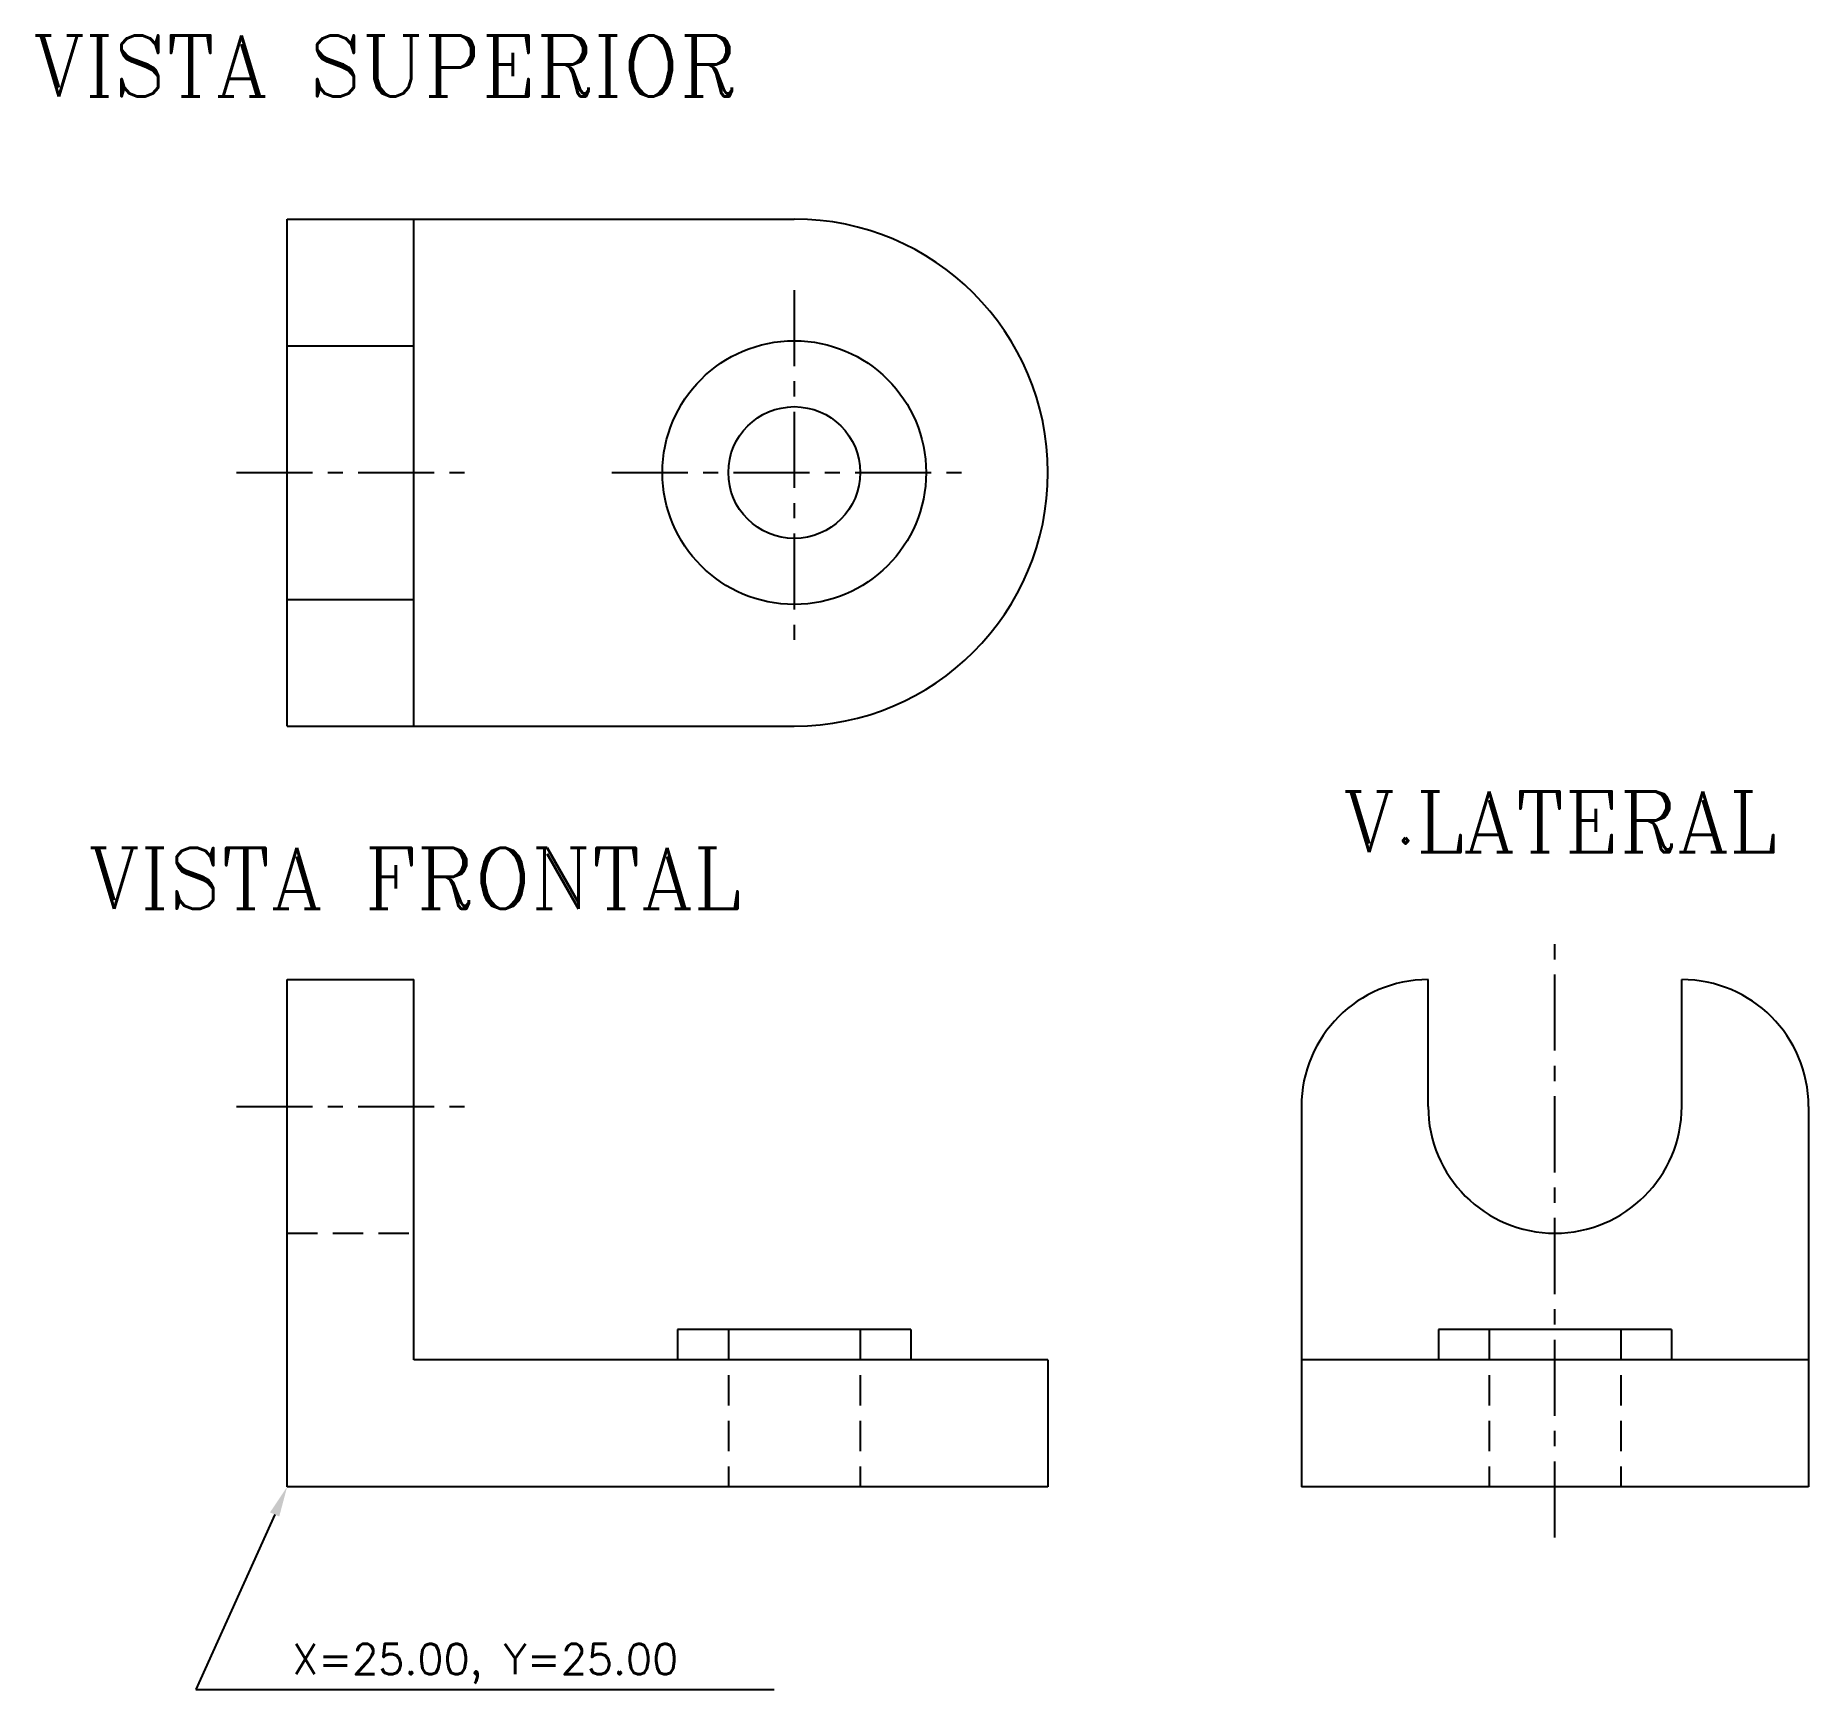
# Model space of a CAD drawing. Extents: x 0 to 175, y 5 to 168.
import ezdxf
from ezdxf.enums import TextEntityAlignment as Align

# ---------------------------------------------------------------- set-up
doc = ezdxf.new("R2010")
doc.units = 0
doc.header["$LTSCALE"] = 6
doc.header["$MEASUREMENT"] = 0
doc.linetypes.add('CENTER', pattern=[2, 1.25, -0.25, 0.25, -0.25])
doc.linetypes.add('DASHED', pattern=[0.75, 0.5, -0.25])
for name, color, linetype in [('COTAS', 7, 'CONTINUOUS'), ('EJES', 7, 'CENTER'), ('INVISIBLES', 7, 'DASHED'), ('LEYENDAS', 7, 'CONTINUOUS'), ('VISIBLES', 7, 'CONTINUOUS')]:
    doc.layers.add(name, color=color, linetype=linetype)
doc.styles.add('MECANICA', font='romanc')
doc.styles.add('TABLA', font='ROMANS.SHX')

msp = doc.modelspace()

# ---------------------------------------------------------------- linework, layer by layer
at = {"layer": 'COTAS'}
for p, q in [((23.77, 22.26), (16, 5)), ((16, 5), (25, 5)), ((25, 5), (73, 5))]:
    msp.add_line(p, q, dxfattribs=at)
msp.add_solid([(23.31, 22.47), (24.22, 22.06), (25, 25)], dxfattribs=at)
at = {"layer": 'EJES'}
for p, q in [((75, 143), (75, 107)), ((20, 125), (42.5, 125)), ((57, 125), (93, 125)), ((150, 20), (150, 80)), ((20, 62.5), (42.5, 62.5))]:
    msp.add_line(p, q, dxfattribs=at)
at = {"layer": 'INVISIBLES'}
for p, q in [((25, 50), (37.5, 50)), ((68.5, 40.5), (68.5, 25)), ((81.5, 40.5), (81.5, 25)), ((143.5, 40.5), (143.5, 25)), ((156.5, 40.5), (156.5, 25))]:
    msp.add_line(p, q, dxfattribs=at)
at = {"layer": 'VISIBLES'}
for p, q in [((25, 150), (75, 150)), ((25, 100), (25, 150)), ((37.5, 100), (37.5, 150)), ((25, 137.5), (37.5, 137.5)), ((25, 112.5), (37.5, 112.5)), ((25, 100), (75, 100)), ((25, 25), (25, 75)), ((25, 75), (37.5, 75)), ((37.5, 37.5), (37.5, 75)), ((137.5, 62.5), (137.5, 75)), ((162.5, 62.5), (162.5, 75)), ((125, 62.5), (125, 25)), ((175, 62.5), (175, 25)), ((86.5, 40.5), (63.5, 40.5)), ((63.5, 40.5), (63.5, 37.5)), ((86.5, 40.5), (86.5, 37.5)), ((161.5, 40.5), (138.5, 40.5)), ((138.5, 40.5), (138.5, 37.5)), ((161.5, 40.5), (161.5, 37.5)), ((100, 37.5), (37.5, 37.5)), ((100, 37.5), (100, 25)), ((175, 37.5), (125, 37.5)), ((100, 25), (25, 25)), ((175, 25), (125, 25))]:
    msp.add_line(p, q, dxfattribs=at)
for radius in [13, 6.5]:
    msp.add_circle((75, 125), radius, dxfattribs=at)
for centre, radius, start, end in [((75, 125), 25, 270, 90), ((137.5, 62.5), 12.5, 90, 180), ((162.5, 62.5), 12.5, 0, 90), ((150, 62.5), 12.5, 180, 0)]:
    msp.add_arc(centre, radius, start, end, dxfattribs=at)

# ---------------------------------------------------------------- texts
at = {"layer": 'COTAS', "style": 'TABLA'}
msp.add_text('X=25.00, Y=25.00', height=3, dxfattribs=at).set_placement((25.5, 8), align=Align.MIDDLE_LEFT)
at = {"layer": 'LEYENDAS', "style": 'MECANICA'}
for s, p in [('VISTA SUPERIOR', (-0.07, 162.1)), ('V.LATERAL', (129.1, 87.56)), ('VISTA FRONTAL', (5.37, 81.99))]:
    msp.add_text(s, height=6, dxfattribs=at).set_placement(p)

doc.saveas('drawing.dxf')
